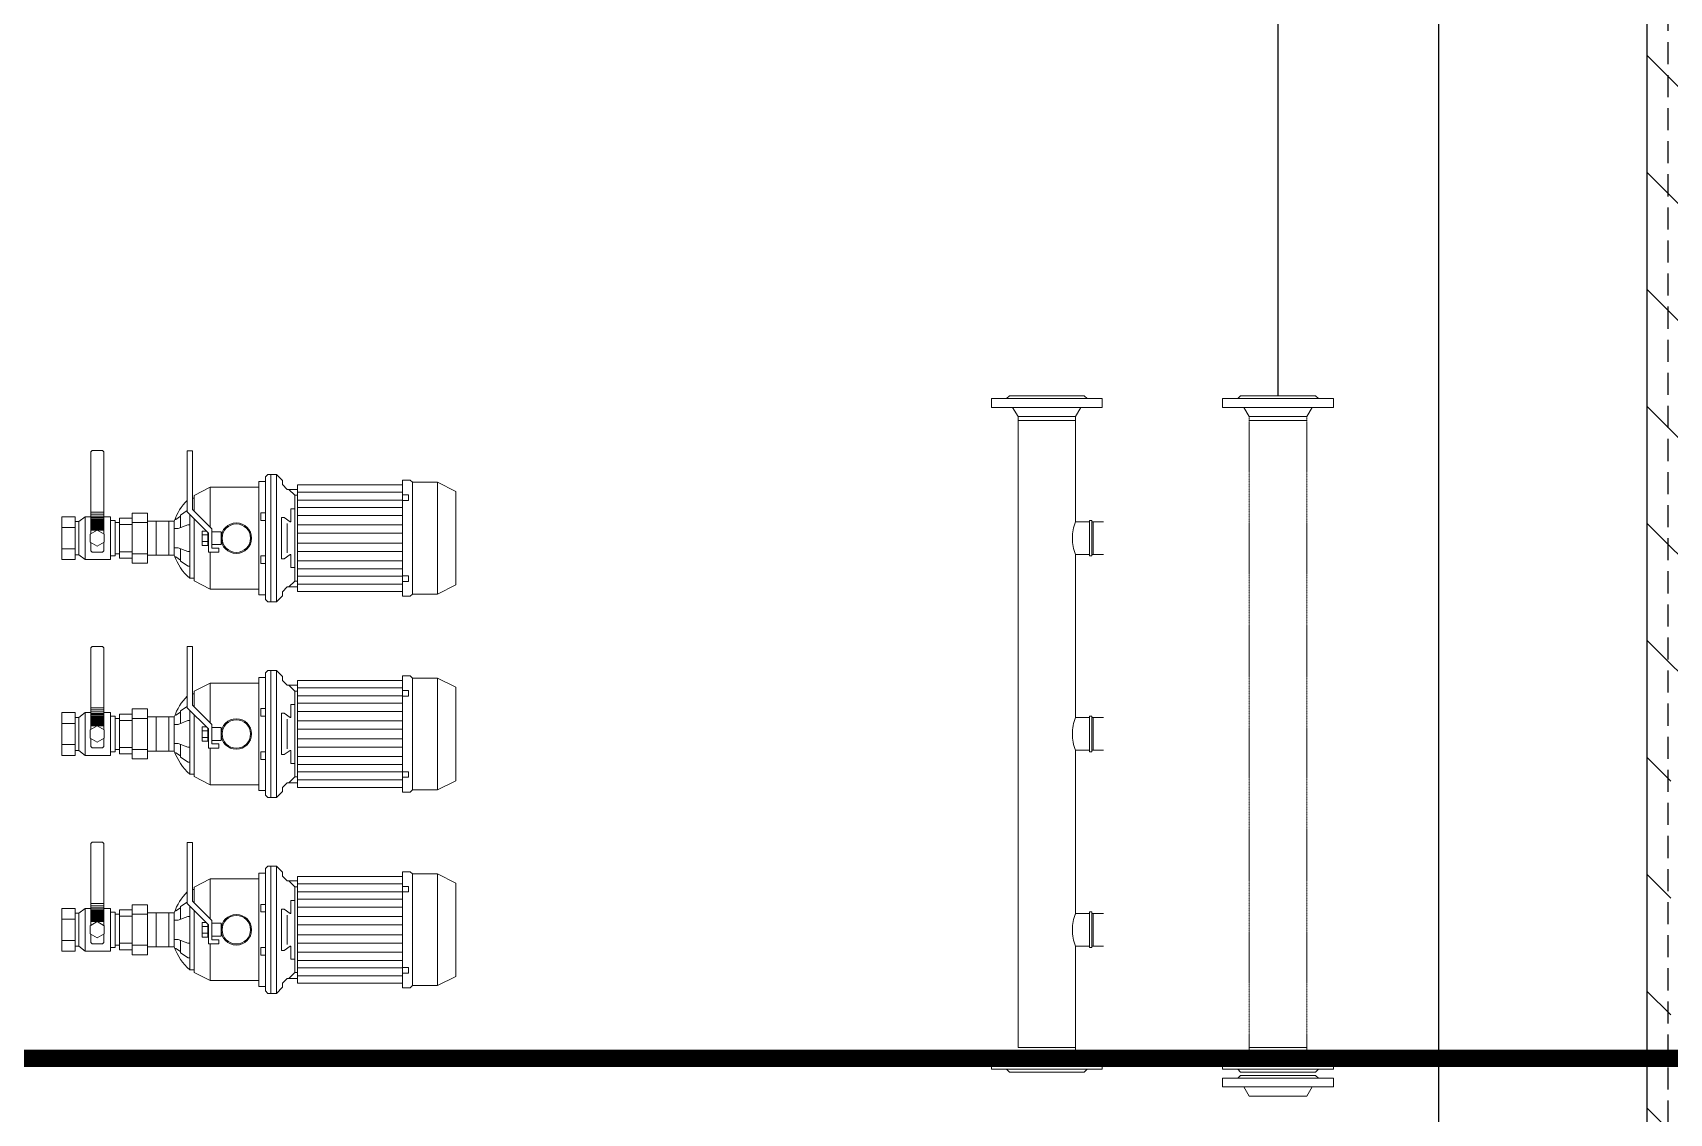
# Model space of a CAD drawing. Header units: millimetres. Extents: x 1478096 to 1808313, y 619971 to 762366.
# Drawn here: x 1522531 to 1524887, y 665745 to 667301 of the extents above; entities that cross this region are included whole.
import ezdxf

# ---------------------------------------------------------------- set-up
doc = ezdxf.new("R2010")
doc.units = ezdxf.units.MM
doc.header["$LTSCALE"] = 10
for name, pattern in [('CENTERX2', [4, 2.5, -0.5, 0.5, -0.5]), ('HIDDEN', [0.19685, 0.11811, -0.07874]), ('HIDDEN2', [4.7625, 3.175, -1.5875])]:
    doc.linetypes.add(name, pattern=pattern)
for name, color, linetype in [('0_Estructura', 251, 'Continuous'), ('COSTAN-CAM-EJES', 251, 'CENTERX2'), ('DC-ARQ-CHAPA', 7, 'Continuous'), ('DC-ARQ-EQUIP. FIJO', 41, 'Continuous')]:
    doc.layers.add(name, color=color, linetype=linetype)

msp = doc.modelspace()

# ---------------------------------------------------------------- hatches: boundary and pattern name
at = {"layer": '0_Estructura'}
h = msp.add_hatch(dxfattribs=at)
h.set_pattern_fill('ANSI31', color=256, scale=37.5, angle=90, style=0)
h.set_pattern_definition([(135, (939091.97, 2624147.77), (-84.189901, -84.189901), [])])
h.paths.add_polyline_path([(1516295.045, 663826.47), (1525055.046, 663826.47), (1525055.046, 665324.185), (1524889.541, 665324.185), (1524889.541, 665824.185), (1524855.046, 665824.185), (1524855.046, 664026.47), (1516495.045, 664026.47), (1516495.046, 665824.185), (1516295.046, 665824.185)])
h.paths.add_polyline_path([(1516295.046, 665824.185), (1516495.046, 665824.185), (1516495.048, 668826.47), (1517495.048, 668826.47), (1517495.048, 672926.47), (1524855.046, 672926.47), (1524855.046, 665824.185), (1524889.541, 665824.185), (1524889.541, 666324.185), (1525055.046, 666324.185), (1525055.046, 673126.47), (1525055.046, 674325.343), (1524889.541, 674325.343), (1524889.541, 674825.343), (1524855.046, 674825.343), (1524855.046, 673126.47), (1517295.048, 673126.47), (1517295.048, 669026.47), (1516295.048, 669026.47)])
h.paths.add_polyline_path([(1522092.046, 675726.47), (1524855.046, 675726.47), (1524855.046, 675926.47), (1522092.046, 675926.47)], flags=17)
h.paths.add_polyline_path([(1524855.046, 679116.47), (1522092.046, 679116.47), (1522092.046, 678926.47), (1524855.046, 678926.47), (1524855.046, 674825.343), (1524889.541, 674825.343), (1524889.541, 675325.343), (1525055.046, 675325.343), (1525055.046, 680527.061), (1522092.045, 680527.061), (1522092.065, 680326.745), (1524855.046, 680327.033)])

# ---------------------------------------------------------------- linework, layer by layer
for p, q in [((1524855.046, 668826.47), (1524855.046, 664026.47)), ((1524555.046, 668526.47), (1524555.046, 664326.47))]:
    msp.add_line(p, q, dxfattribs=at)
at = {"layer": 'COSTAN-CAM-EJES', "const_width": 25}
msp.add_lwpolyline([(1478108.728, 665824.186), (1676824.92, 665824.186)], dxfattribs=at)
at = {"layer": 'DC-ARQ-CHAPA', "linetype": 'HIDDEN2'}
for p, q in [((1524855.031, 680527.041), (1524855.031, 663826.45)), ((1524885.031, 680527.041), (1524885.031, 663826.45))]:
    msp.add_line(p, q, dxfattribs=at)
at = {"layer": 'DC-ARQ-EQUIP. FIJO', "ltscale": 1.5}
msp.add_line((1524324.021, 666777.993), (1524324.02, 667378.601), dxfattribs=at)
at = {"layer": 'DC-ARQ-EQUIP. FIJO', "lineweight": 18}
for p, q in [((1523911.184, 666761.324), (1523911.184, 666773.886)), ((1523911.184, 666773.886), (1523932.987, 666773.886)), ((1523941.867, 666761.324), (1523911.184, 666761.324)), ((1523932.987, 666773.886), (1523937.094, 666777.993)), ((1523937.094, 666777.993), (1523990.981, 666777.993)), ((1523941.867, 666761.324), (1523949.565, 666747.992)), ((1524044.868, 666777.993), (1523990.981, 666777.993)), ((1524040.095, 666761.324), (1524032.397, 666747.992)), ((1524040.095, 666761.324), (1524070.777, 666761.324)), ((1524048.975, 666773.886), (1524044.868, 666777.993)), ((1524070.777, 666773.886), (1524048.975, 666773.886)), ((1524070.777, 666761.324), (1524070.777, 666773.886)), ((1524244.224, 666761.324), (1524244.224, 666773.886)), ((1524244.224, 666773.886), (1524266.026, 666773.886)), ((1524274.907, 666761.324), (1524244.224, 666761.324)), ((1524266.026, 666773.886), (1524270.133, 666777.993)), ((1524270.133, 666777.993), (1524324.021, 666777.993)), ((1524274.907, 666761.324), (1524282.604, 666747.992)), ((1524377.908, 666777.993), (1524324.021, 666777.993)), ((1524373.134, 666761.324), (1524365.437, 666747.992)), ((1524373.134, 666761.324), (1524403.817, 666761.324)), ((1524382.015, 666773.887), (1524377.908, 666777.993)), ((1524403.817, 666773.887), (1524382.015, 666773.887)), ((1524403.817, 666761.324), (1524403.817, 666773.887)), ((1523949.565, 665839.81), (1523949.565, 666747.992)), ((1524032.397, 666596.476), (1524032.397, 666747.992)), ((1524282.604, 666747.992), (1524324.021, 666747.992)), ((1524365.437, 666747.992), (1524324.021, 666747.992)), ((1522786.503, 666646.236), (1522763.251, 666634.455)), ((1522856.697, 666646.236), (1522786.503, 666646.236)), ((1522865.882, 666654.517), (1522856.697, 666654.517)), ((1522856.697, 666654.517), (1522856.697, 666646.236)), ((1522869.378, 666664.577), (1522865.882, 666661.081)), ((1522865.882, 666661.081), (1522865.882, 666654.517)), ((1522881.787, 666664.577), (1522869.378, 666664.577)), ((1522890.531, 666655.833), (1522881.787, 666664.577)), ((1522890.531, 666650.058), (1522890.531, 666655.833)), ((1522897.335, 666643.255), (1522890.531, 666650.058)), ((1522912.183, 666643.255), (1522897.335, 666643.255)), ((1523063.488, 666649.913), (1522912.183, 666649.913)), ((1522912.183, 666649.913), (1522912.183, 666643.255)), ((1523074.484, 666656.633), (1523063.488, 666656.633)), ((1523063.488, 666656.633), (1523063.488, 666649.913)), ((1523077.656, 666653.461), (1523074.484, 666656.633)), ((1523113.682, 666653.461), (1523077.656, 666653.461)), ((1523139.911, 666640.252), (1523113.682, 666653.461)), ((1522763.251, 666630.817), (1522761.141, 666630.817)), ((1522763.251, 666634.455), (1522763.251, 666630.817)), ((1522763.251, 666634.455), (1522763.251, 666630.817)), ((1523139.911, 666573.01), (1523139.911, 666640.252)), ((1522592.054, 666603.84), (1522572.828, 666603.84)), ((1522572.828, 666603.84), (1522572.828, 666596.476)), ((1522592.054, 666596.797), (1522592.054, 666603.84)), ((1522597.501, 666596.797), (1522592.054, 666596.797)), ((1522606.473, 666603.84), (1522597.501, 666596.797)), ((1522614.609, 666603.84), (1522606.473, 666603.84)), ((1522642.842, 666603.84), (1522633.11, 666603.84)), ((1522642.842, 666598.558), (1522642.842, 666603.84)), ((1522649.41, 666598.558), (1522642.842, 666598.558)), ((1522649.41, 666595.356), (1522649.41, 666598.558)), ((1522673.927, 666601.715), (1522655.811, 666601.715)), ((1522655.811, 666601.715), (1522655.811, 666595.356)), ((1522696.244, 666609.026), (1522673.927, 666609.026)), ((1522673.927, 666609.026), (1522673.927, 666601.715)), ((1522696.244, 666597.569), (1522696.244, 666609.026)), ((1522734.761, 666597.569), (1522696.244, 666597.569)), ((1524052.65, 666596.476), (1524032.397, 666596.476)), ((1524055.764, 666598.584), (1524052.65, 666598.584)), ((1524052.65, 666598.584), (1524052.65, 666596.476)), ((1524055.764, 666596.476), (1524055.764, 666598.584)), ((1524072.828, 666596.476), (1524055.764, 666596.476)), ((1522655.811, 666595.356), (1522649.41, 666595.356)), ((1523139.911, 666573.01), (1523139.911, 666505.768)), ((1522572.828, 666542.178), (1522572.828, 666549.542)), ((1522597.501, 666549.222), (1522592.054, 666549.222)), ((1522592.054, 666549.222), (1522592.054, 666542.178)), ((1522606.473, 666542.178), (1522597.501, 666549.222)), ((1522655.811, 666550.663), (1522649.41, 666550.663)), ((1522649.41, 666550.663), (1522649.41, 666547.461)), ((1522655.811, 666544.304), (1522655.811, 666550.663)), ((1524052.65, 666549.542), (1524032.397, 666549.542)), ((1524032.397, 666455.564), (1524032.397, 666549.542)), ((1524032.397, 666314.606), (1524032.397, 666549.542)), ((1524052.65, 666547.435), (1524052.65, 666549.542)), ((1524072.828, 666549.542), (1524055.764, 666549.542)), ((1524055.764, 666549.542), (1524055.764, 666547.435)), ((1522592.054, 666542.178), (1522572.828, 666542.178)), ((1522642.842, 666542.178), (1522606.473, 666542.178)), ((1522649.41, 666547.461), (1522642.842, 666547.461)), ((1522642.842, 666547.461), (1522642.842, 666542.178)), ((1522673.927, 666544.304), (1522655.811, 666544.304)), ((1522673.927, 666536.993), (1522673.927, 666544.304)), ((1522696.244, 666536.993), (1522673.927, 666536.993)), ((1522734.761, 666548.45), (1522696.244, 666548.45)), ((1522696.244, 666548.45), (1522696.244, 666536.993)), ((1524055.764, 666547.435), (1524052.65, 666547.435)), ((1522763.252, 666515.202), (1522757.169, 666515.202)), ((1522763.252, 666511.564), (1522763.252, 666515.202)), ((1522786.503, 666499.783), (1522763.252, 666511.564)), ((1522897.335, 666502.765), (1522890.531, 666495.961)), ((1522912.183, 666502.765), (1522897.335, 666502.765)), ((1522912.183, 666496.106), (1522912.183, 666502.765)), ((1523139.911, 666505.768), (1523113.682, 666492.558)), ((1522856.697, 666499.783), (1522786.503, 666499.783)), ((1522856.697, 666491.503), (1522856.697, 666499.783)), ((1522865.882, 666491.503), (1522856.697, 666491.503)), ((1522865.882, 666484.938), (1522865.882, 666491.503)), ((1522869.378, 666481.443), (1522865.882, 666484.938)), ((1522881.787, 666481.443), (1522869.378, 666481.443)), ((1522890.531, 666490.186), (1522881.787, 666481.443)), ((1522890.531, 666495.961), (1522890.531, 666490.186)), ((1523063.488, 666496.107), (1522912.183, 666496.106)), ((1523063.488, 666489.386), (1523063.488, 666496.107)), ((1523074.484, 666489.386), (1523063.488, 666489.386)), ((1523077.656, 666492.558), (1523074.484, 666489.386)), ((1523113.682, 666492.558), (1523077.656, 666492.558)), ((1522786.504, 666364.365), (1522763.252, 666352.584)), ((1522856.697, 666364.365), (1522786.504, 666364.365)), ((1522865.882, 666372.646), (1522856.697, 666372.646)), ((1522856.697, 666372.646), (1522856.697, 666364.365)), ((1522869.378, 666382.706), (1522865.882, 666379.21)), ((1522865.882, 666379.21), (1522865.882, 666372.646)), ((1522881.787, 666382.706), (1522869.378, 666382.706)), ((1522890.531, 666373.963), (1522881.787, 666382.706)), ((1522890.531, 666368.188), (1522890.531, 666373.963)), ((1522897.335, 666361.384), (1522890.531, 666368.188)), ((1522912.183, 666361.384), (1522897.335, 666361.384)), ((1523063.488, 666368.043), (1522912.183, 666368.042)), ((1522912.183, 666368.042), (1522912.183, 666361.384)), ((1523074.484, 666374.763), (1523063.488, 666374.763)), ((1523063.488, 666374.763), (1523063.488, 666368.043)), ((1523077.656, 666371.591), (1523074.484, 666374.763)), ((1523113.682, 666371.591), (1523077.656, 666371.591)), ((1523139.911, 666358.381), (1523113.682, 666371.591)), ((1522763.252, 666348.947), (1522761.141, 666348.947)), ((1522763.252, 666352.584), (1522763.252, 666348.947)), ((1522763.252, 666352.584), (1522763.252, 666348.947)), ((1523139.911, 666291.139), (1523139.911, 666358.381)), ((1522592.054, 666321.97), (1522572.829, 666321.97)), ((1522572.829, 666321.97), (1522572.829, 666314.606)), ((1522592.054, 666314.926), (1522592.054, 666321.97)), ((1522597.502, 666314.926), (1522592.054, 666314.926)), ((1522606.473, 666321.97), (1522597.502, 666314.926)), ((1522614.609, 666321.97), (1522606.473, 666321.97)), ((1522642.842, 666321.97), (1522633.11, 666321.97)), ((1522642.842, 666316.687), (1522642.842, 666321.97)), ((1522649.411, 666316.687), (1522642.842, 666316.687)), ((1522649.411, 666313.485), (1522649.411, 666316.687)), ((1522655.811, 666313.485), (1522649.411, 666313.485)), ((1522673.927, 666319.844), (1522655.811, 666319.844)), ((1522655.811, 666319.844), (1522655.811, 666313.485)), ((1522696.245, 666327.156), (1522673.927, 666327.156)), ((1522673.927, 666327.156), (1522673.927, 666319.844)), ((1522696.245, 666315.698), (1522696.245, 666327.156)), ((1522734.761, 666315.698), (1522696.245, 666315.698)), ((1524052.65, 666314.606), (1524032.397, 666314.606)), ((1524055.764, 666316.713), (1524052.65, 666316.713)), ((1524052.65, 666316.713), (1524052.65, 666314.606)), ((1524055.764, 666314.606), (1524055.764, 666316.713)), ((1524072.829, 666314.606), (1524055.764, 666314.606)), ((1523139.911, 666291.139), (1523139.911, 666223.898)), ((1522572.829, 666260.308), (1522572.829, 666267.672)), ((1522597.502, 666267.352), (1522592.054, 666267.352)), ((1522592.054, 666267.352), (1522592.054, 666260.308)), ((1522606.473, 666260.308), (1522597.502, 666267.352)), ((1522655.811, 666268.793), (1522649.411, 666268.793)), ((1522649.411, 666268.793), (1522649.411, 666265.591)), ((1522655.811, 666262.434), (1522655.811, 666268.793)), ((1522734.761, 666266.58), (1522696.245, 666266.58)), ((1522696.245, 666266.58), (1522696.245, 666255.122)), ((1524032.397, 666031.938), (1524032.397, 666267.672)), ((1524052.65, 666267.672), (1524032.397, 666267.672)), ((1524032.397, 666173.693), (1524032.397, 666267.672)), ((1524052.65, 666265.565), (1524052.65, 666267.672)), ((1524072.829, 666267.672), (1524055.764, 666267.672)), ((1524055.764, 666267.672), (1524055.764, 666265.565)), ((1522592.054, 666260.308), (1522572.829, 666260.308)), ((1522642.842, 666260.308), (1522606.473, 666260.308)), ((1522649.411, 666265.591), (1522642.842, 666265.591)), ((1522642.842, 666265.591), (1522642.842, 666260.308)), ((1522673.928, 666262.434), (1522655.811, 666262.434)), ((1522673.928, 666255.122), (1522673.928, 666262.434)), ((1522696.245, 666255.122), (1522673.928, 666255.122)), ((1524055.764, 666265.565), (1524052.65, 666265.565)), ((1522763.252, 666233.332), (1522757.169, 666233.332)), ((1522763.252, 666229.694), (1522763.252, 666233.332)), ((1522786.504, 666217.913), (1522763.252, 666229.694)), ((1522897.335, 666220.894), (1522890.531, 666214.09)), ((1522912.183, 666220.894), (1522897.335, 666220.894)), ((1522912.183, 666214.236), (1522912.183, 666220.894)), ((1523139.911, 666223.898), (1523113.682, 666210.688)), ((1522856.697, 666217.913), (1522786.504, 666217.913)), ((1522856.697, 666209.632), (1522856.697, 666217.913)), ((1522865.882, 666209.632), (1522856.697, 666209.632)), ((1522865.882, 666203.068), (1522865.882, 666209.632)), ((1522869.378, 666199.572), (1522865.882, 666203.068)), ((1522881.787, 666199.572), (1522869.378, 666199.572)), ((1522890.531, 666208.316), (1522881.787, 666199.572)), ((1522890.531, 666214.09), (1522890.531, 666208.316)), ((1523063.488, 666214.236), (1522912.183, 666214.236)), ((1523063.488, 666207.516), (1523063.488, 666214.236)), ((1523074.484, 666207.516), (1523063.488, 666207.516)), ((1523077.656, 666210.688), (1523074.484, 666207.516)), ((1523113.682, 666210.688), (1523077.656, 666210.688)), ((1522786.504, 666082.495), (1522763.252, 666070.714)), ((1522856.697, 666082.495), (1522786.504, 666082.495)), ((1522865.882, 666090.776), (1522856.697, 666090.776)), ((1522856.697, 666090.776), (1522856.697, 666082.495)), ((1522869.378, 666100.836), (1522865.882, 666097.34)), ((1522865.882, 666097.34), (1522865.882, 666090.776)), ((1522881.788, 666100.836), (1522869.378, 666100.836)), ((1522890.531, 666092.092), (1522881.788, 666100.836)), ((1522890.531, 666086.318), (1522890.531, 666092.092)), ((1522897.335, 666079.514), (1522890.531, 666086.318)), ((1522912.183, 666079.514), (1522897.335, 666079.514)), ((1523063.489, 666086.172), (1522912.183, 666086.172)), ((1522912.183, 666086.172), (1522912.183, 666079.514)), ((1523074.484, 666092.893), (1523063.489, 666092.893)), ((1523063.489, 666092.893), (1523063.489, 666086.172)), ((1523077.656, 666089.72), (1523074.484, 666092.893)), ((1523113.682, 666089.72), (1523077.656, 666089.72)), ((1523139.911, 666076.511), (1523113.682, 666089.72)), ((1522763.252, 666067.076), (1522761.142, 666067.076)), ((1522763.252, 666070.714), (1522763.252, 666067.076)), ((1522763.252, 666070.714), (1522763.252, 666067.076)), ((1523139.911, 666009.269), (1523139.911, 666076.511)), ((1522592.054, 666040.1), (1522572.829, 666040.1)), ((1522572.829, 666040.1), (1522572.829, 666032.736)), ((1522592.054, 666033.056), (1522592.054, 666040.1)), ((1522597.502, 666033.056), (1522592.054, 666033.056)), ((1522606.474, 666040.1), (1522597.502, 666033.056)), ((1522614.609, 666040.1), (1522606.474, 666040.1)), ((1522642.842, 666040.1), (1522633.111, 666040.1)), ((1522642.842, 666034.817), (1522642.842, 666040.1)), ((1522649.411, 666034.817), (1522642.842, 666034.817)), ((1522649.411, 666031.615), (1522649.411, 666034.817)), ((1522655.811, 666031.615), (1522649.411, 666031.615)), ((1522673.928, 666037.974), (1522655.811, 666037.974)), ((1522655.811, 666037.974), (1522655.811, 666031.615)), ((1522696.245, 666045.286), (1522673.928, 666045.286)), ((1522673.928, 666045.286), (1522673.928, 666037.974)), ((1522696.245, 666033.828), (1522696.245, 666045.286)), ((1522734.761, 666033.828), (1522696.245, 666033.828)), ((1524052.65, 666032.736), (1524032.397, 666032.736)), ((1524055.764, 666034.843), (1524052.65, 666034.843)), ((1524052.65, 666034.843), (1524052.65, 666032.736)), ((1524055.764, 666032.736), (1524055.764, 666034.843)), ((1524072.829, 666032.736), (1524055.764, 666032.736)), ((1523139.911, 666009.269), (1523139.911, 665942.027)), ((1522572.829, 665978.438), (1522572.829, 665985.802)), ((1522597.502, 665985.482), (1522592.054, 665985.482)), ((1522592.054, 665985.482), (1522592.054, 665978.438)), ((1522606.474, 665978.438), (1522597.502, 665985.482)), ((1522649.411, 665983.721), (1522642.842, 665983.721)), ((1522642.842, 665983.721), (1522642.842, 665978.438)), ((1522655.811, 665986.922), (1522649.411, 665986.922)), ((1522649.411, 665986.922), (1522649.411, 665983.721)), ((1522655.811, 665980.563), (1522655.811, 665986.922)), ((1522734.761, 665984.71), (1522696.245, 665984.71)), ((1522696.245, 665984.71), (1522696.245, 665973.252)), ((1524052.65, 665985.802), (1524032.397, 665985.802)), ((1524032.398, 665891.823), (1524032.397, 665985.802)), ((1524032.398, 665834.286), (1524032.397, 665985.004)), ((1524052.65, 665983.694), (1524052.65, 665985.802)), ((1524055.764, 665983.694), (1524052.65, 665983.694)), ((1524072.829, 665985.802), (1524055.764, 665985.802)), ((1524055.764, 665985.802), (1524055.764, 665983.694)), ((1522592.054, 665978.438), (1522572.829, 665978.438)), ((1522642.842, 665978.438), (1522606.474, 665978.438)), ((1522673.928, 665980.563), (1522655.811, 665980.563)), ((1522673.928, 665973.252), (1522673.928, 665980.563)), ((1522696.245, 665973.252), (1522673.928, 665973.252)), ((1522763.252, 665951.461), (1522757.169, 665951.461)), ((1522763.252, 665947.824), (1522763.252, 665951.461)), ((1522786.504, 665936.043), (1522763.252, 665947.824)), ((1522856.697, 665936.043), (1522786.504, 665936.043)), ((1522856.697, 665927.762), (1522856.697, 665936.043)), ((1522897.335, 665939.024), (1522890.531, 665932.22)), ((1522912.183, 665939.024), (1522897.335, 665939.024)), ((1522912.183, 665932.366), (1522912.183, 665939.024)), ((1523139.911, 665942.027), (1523113.682, 665928.818)), ((1522865.882, 665927.762), (1522856.697, 665927.762)), ((1522865.882, 665921.198), (1522865.882, 665927.762)), ((1522869.378, 665917.702), (1522865.882, 665921.198)), ((1522881.788, 665917.702), (1522869.378, 665917.702)), ((1522890.531, 665926.446), (1522881.788, 665917.702)), ((1522890.531, 665932.22), (1522890.531, 665926.446)), ((1523063.489, 665932.366), (1522912.183, 665932.366)), ((1523063.489, 665925.645), (1523063.489, 665932.366)), ((1523074.484, 665925.645), (1523063.489, 665925.645)), ((1523077.656, 665928.818), (1523074.484, 665925.645)), ((1523113.682, 665928.818), (1523077.656, 665928.818)), ((1523941.868, 665820.954), (1523911.185, 665820.954)), ((1523911.185, 665820.954), (1523911.185, 665808.392)), ((1523941.868, 665820.954), (1523949.565, 665834.286)), ((1524040.095, 665820.954), (1524032.398, 665834.286)), ((1524040.095, 665820.954), (1524070.778, 665820.954)), ((1524070.778, 665820.954), (1524070.778, 665808.392)), ((1524274.908, 665820.954), (1524244.225, 665820.954)), ((1524244.225, 665820.954), (1524244.225, 665808.392)), ((1524274.908, 665820.954), (1524282.605, 665834.287)), ((1524282.605, 665834.287), (1524324.021, 665834.287)), ((1524365.437, 665834.287), (1524324.021, 665834.287)), ((1524373.135, 665820.954), (1524365.437, 665834.287)), ((1524373.135, 665820.954), (1524403.818, 665820.954)), ((1524403.818, 665820.954), (1524403.818, 665808.392)), ((1523911.185, 665808.392), (1523932.987, 665808.392)), ((1523932.987, 665808.392), (1523937.094, 665804.285)), ((1523937.094, 665804.285), (1523990.981, 665804.285)), ((1524044.869, 665804.285), (1523990.981, 665804.285)), ((1524048.976, 665808.392), (1524044.869, 665804.285)), ((1524070.778, 665808.392), (1524048.976, 665808.392)), ((1524244.225, 665808.392), (1524266.027, 665808.392)), ((1524244.225, 665783.025), (1524244.225, 665795.587)), ((1524244.225, 665795.587), (1524266.027, 665795.587)), ((1524266.027, 665808.392), (1524270.134, 665804.285)), ((1524266.027, 665795.587), (1524270.134, 665799.694)), ((1524270.134, 665804.285), (1524324.021, 665804.285)), ((1524270.134, 665799.694), (1524324.021, 665799.694)), ((1524377.908, 665804.285), (1524324.021, 665804.285)), ((1524377.908, 665799.694), (1524324.021, 665799.694)), ((1524382.015, 665808.392), (1524377.908, 665804.285)), ((1524382.015, 665795.587), (1524377.908, 665799.694)), ((1524403.818, 665808.392), (1524382.015, 665808.392)), ((1524403.818, 665795.587), (1524382.015, 665795.587)), ((1524403.818, 665783.025), (1524403.818, 665795.587)), ((1524274.908, 665783.025), (1524244.225, 665783.025)), ((1524274.908, 665783.025), (1524282.605, 665769.692)), ((1524373.135, 665783.025), (1524365.437, 665769.692)), ((1524373.135, 665783.025), (1524403.818, 665783.025)), ((1524282.605, 665769.692), (1524324.021, 665769.692)), ((1524365.437, 665769.692), (1524324.021, 665769.692))]:
    msp.add_line(p, q, dxfattribs=at)
at = {"layer": 'DC-ARQ-EQUIP. FIJO', "lineweight": 9}
for p, q in [((1523932.987, 666773.886), (1523990.981, 666773.886)), ((1523990.981, 666761.324), (1523941.867, 666761.324)), ((1524048.975, 666773.886), (1523990.981, 666773.886)), ((1523990.981, 666761.324), (1524040.095, 666761.324)), ((1524266.026, 666773.886), (1524324.021, 666773.886)), ((1524324.021, 666761.324), (1524274.907, 666761.324)), ((1524382.015, 666773.887), (1524324.021, 666773.886)), ((1524324.021, 666761.324), (1524373.134, 666761.324)), ((1523949.565, 666747.992), (1523990.981, 666747.992)), ((1523949.565, 666742.468), (1523990.981, 666742.468)), ((1524032.397, 666747.992), (1523990.981, 666747.992)), ((1524032.397, 666742.468), (1523990.981, 666742.468)), ((1524282.604, 666742.469), (1524324.021, 666742.469)), ((1524365.437, 666742.469), (1524324.021, 666742.469)), ((1522616.468, 666698.986), (1522614.609, 666697.126)), ((1522614.609, 666697.126), (1522614.609, 666579.359)), ((1522616.468, 666698.986), (1522631.251, 666698.986)), ((1522631.251, 666698.986), (1522633.11, 666697.126)), ((1522633.11, 666579.359), (1522633.11, 666697.126)), ((1522761.141, 666698.866), (1522753.431, 666698.866)), ((1522753.431, 666698.866), (1522753.432, 666610.799)), ((1522761.141, 666614.231), (1522761.141, 666698.866)), ((1522786.503, 666646.236), (1522786.503, 666588.868)), ((1522856.697, 666646.236), (1522856.697, 666573.01)), ((1522865.882, 666654.517), (1522865.882, 666573.01)), ((1522873.986, 666664.577), (1522873.986, 666573.01)), ((1522881.787, 666664.577), (1522881.787, 666573.01)), ((1522899.704, 666643.255), (1522908.264, 666634.695)), ((1522912.183, 666643.255), (1522912.183, 666573.01)), ((1523063.488, 666649.913), (1523063.488, 666573.01)), ((1523077.656, 666653.461), (1523077.656, 666573.01)), ((1523113.682, 666653.461), (1523113.682, 666573.01)), ((1522763.251, 666630.817), (1522763.251, 666612.12)), ((1522908.264, 666634.695), (1522912.183, 666634.695)), ((1522908.264, 666634.695), (1522908.264, 666573.01)), ((1523063.488, 666639.252), (1522912.183, 666639.252)), ((1523063.488, 666627.753), (1522912.183, 666627.753)), ((1523063.488, 666635.399), (1523071.911, 666635.399)), ((1523071.911, 666627.408), (1523063.488, 666627.408)), ((1523071.911, 666635.399), (1523071.911, 666627.408)), ((1522572.828, 666596.476), (1522572.828, 666573.009)), ((1522592.054, 666596.797), (1522592.054, 666573.009)), ((1522597.501, 666596.797), (1522597.501, 666573.009)), ((1522606.473, 666603.84), (1522606.473, 666573.009)), ((1522614.609, 666610.625), (1522633.11, 666610.625)), ((1522614.609, 666607.66), (1522633.11, 666607.66)), ((1522614.609, 666604.694), (1522633.11, 666604.694)), ((1522614.609, 666602.615), (1522633.11, 666602.615)), ((1522614.609, 666600.829), (1522633.11, 666600.829)), ((1522614.609, 666599.347), (1522633.11, 666599.347)), ((1522614.609, 666598.358), (1522633.11, 666598.358)), ((1522614.609, 666596.898), (1522633.11, 666596.898)), ((1522642.842, 666598.558), (1522642.842, 666573.009)), ((1522673.927, 666601.715), (1522673.927, 666573.009)), ((1522696.244, 666597.569), (1522696.244, 666573.009)), ((1522708.789, 666597.569), (1522708.789, 666573.009)), ((1522726.906, 666597.569), (1522726.906, 666573.009)), ((1522734.761, 666597.569), (1522734.761, 666573.009)), ((1522736.827, 666600.106), (1522735.669, 666600.106)), ((1522743.74, 666604.454), (1522736.827, 666600.106)), ((1522753.432, 666612.654), (1522743.74, 666606.31)), ((1522743.74, 666606.31), (1522743.74, 666588.358)), ((1522753.432, 666610.799), (1522783.951, 666580.28)), ((1522757.169, 666607.062), (1522757.169, 666573.009)), ((1522788.946, 666586.426), (1522761.141, 666614.231)), ((1522763.251, 666600.979), (1522763.251, 666573.009)), ((1522865.882, 666609.562), (1522859.439, 666609.562)), ((1522859.439, 666609.562), (1522859.439, 666598.588)), ((1522859.439, 666598.588), (1522865.882, 666598.588)), ((1522892.833, 666602.724), (1522888.92, 666602.724)), ((1522888.92, 666602.724), (1522888.92, 666573.01)), ((1522901.667, 666596.578), (1522892.833, 666602.724)), ((1522902.684, 666596.578), (1522901.667, 666596.578)), ((1522908.264, 666615.294), (1522902.684, 666615.294)), ((1522902.684, 666615.294), (1522902.684, 666596.578)), ((1523063.488, 666617.138), (1522912.183, 666617.138)), ((1523063.488, 666605.417), (1522912.183, 666605.417)), ((1524052.65, 666596.476), (1524052.65, 666549.542)), ((1524055.764, 666596.476), (1524055.764, 666549.542)), ((1524057.672, 666596.476), (1524057.672, 666573.009)), ((1522572.828, 666588.297), (1522592.054, 666588.297)), ((1522572.828, 666549.542), (1522572.828, 666573.009)), ((1522592.054, 666549.222), (1522592.054, 666573.009)), ((1522597.501, 666549.222), (1522597.501, 666573.009)), ((1522606.473, 666542.178), (1522606.473, 666573.009)), ((1522623.86, 666584.7), (1522613.735, 666578.855)), ((1522613.735, 666578.855), (1522613.735, 666567.164)), ((1522614.609, 666595.467), (1522633.11, 666595.467)), ((1522614.609, 666593.986), (1522633.11, 666593.986)), ((1522614.609, 666592.758), (1522633.11, 666592.758)), ((1522614.609, 666591.515), (1522633.11, 666591.515)), ((1522614.609, 666590.516), (1522633.11, 666590.516)), ((1522614.609, 666589.538), (1522633.11, 666589.538)), ((1522614.609, 666588.714), (1522633.11, 666588.714)), ((1522614.609, 666587.89), (1522633.11, 666587.89)), ((1522614.609, 666587.231), (1522633.11, 666587.231)), ((1522614.609, 666586.735), (1522633.11, 666586.735)), ((1522614.609, 666586.21), (1522633.11, 666586.21)), ((1522614.609, 666585.748), (1522633.11, 666585.748)), ((1522614.609, 666585.419), (1522633.11, 666585.419)), ((1522614.609, 666585.044), (1522633.11, 666585.044)), ((1522614.609, 666584.7), (1522633.11, 666584.7)), ((1522633.984, 666578.855), (1522623.86, 666584.7)), ((1522633.984, 666567.164), (1522633.984, 666578.855)), ((1522642.842, 666547.461), (1522642.842, 666573.009)), ((1522649.41, 666595.356), (1522649.41, 666573.009)), ((1522649.41, 666550.663), (1522649.41, 666573.009)), ((1522655.811, 666595.356), (1522655.811, 666573.009)), ((1522673.927, 666592.525), (1522655.811, 666592.525)), ((1522655.811, 666550.663), (1522655.811, 666573.009)), ((1522696.244, 666595.408), (1522673.927, 666595.408)), ((1522673.927, 666544.304), (1522673.927, 666573.009)), ((1522696.244, 666548.45), (1522696.244, 666573.009)), ((1522708.789, 666548.45), (1522708.789, 666573.009)), ((1522726.906, 666548.45), (1522726.906, 666573.009)), ((1522740.281, 666586.836), (1522734.761, 666586.836)), ((1522734.761, 666548.45), (1522734.761, 666573.009)), ((1522754.475, 666592.248), (1522740.281, 666586.836)), ((1522757.169, 666592.248), (1522754.475, 666592.248)), ((1522757.169, 666515.202), (1522757.169, 666573.009)), ((1522763.252, 666515.202), (1522763.251, 666573.009)), ((1522780.916, 666583.314), (1522774.866, 666583.314)), ((1522774.866, 666583.314), (1522774.866, 666562.465)), ((1522783.242, 666577.658), (1522774.866, 666577.658)), ((1522783.242, 666562.465), (1522783.242, 666580.988)), ((1522783.951, 666580.28), (1522783.951, 666552.8)), ((1522788.946, 666558.686), (1522788.946, 666586.426)), ((1522802.058, 666582.34), (1522788.946, 666582.34)), ((1522802.058, 666563.679), (1522802.058, 666582.34)), ((1522856.697, 666499.783), (1522856.697, 666573.01)), ((1522865.882, 666491.503), (1522865.882, 666573.01)), ((1522873.986, 666481.443), (1522873.986, 666573.01)), ((1522881.787, 666481.443), (1522881.787, 666573.01)), ((1522888.92, 666543.295), (1522888.92, 666573.01)), ((1522897.476, 666594.218), (1522897.476, 666573.01)), ((1522897.476, 666551.802), (1522897.476, 666573.01)), ((1522908.264, 666511.324), (1522908.264, 666573.01)), ((1523063.488, 666592.148), (1522912.183, 666592.148)), ((1523063.488, 666580.123), (1522912.183, 666580.123)), ((1522912.183, 666502.765), (1522912.183, 666573.01)), ((1523063.488, 666496.107), (1523063.488, 666573.01)), ((1523077.656, 666492.558), (1523077.656, 666573.01)), ((1523113.682, 666492.558), (1523113.682, 666573.01)), ((1524057.672, 666549.542), (1524057.672, 666573.009)), ((1522572.828, 666557.722), (1522592.054, 666557.722)), ((1522613.735, 666567.164), (1522623.86, 666561.319)), ((1522614.609, 666566.659), (1522614.609, 666554.778)), ((1522616.468, 666552.919), (1522614.609, 666554.778)), ((1522616.468, 666552.919), (1522631.251, 666552.919)), ((1522623.86, 666561.319), (1522633.984, 666567.164)), ((1522631.251, 666552.919), (1522633.11, 666554.778)), ((1522633.11, 666554.778), (1522633.11, 666566.659)), ((1522673.927, 666553.494), (1522655.811, 666553.494)), ((1522696.244, 666550.611), (1522673.927, 666550.611)), ((1522740.281, 666559.183), (1522734.761, 666559.183)), ((1522754.475, 666553.771), (1522740.281, 666559.183)), ((1522743.74, 666539.709), (1522743.74, 666557.661)), ((1522757.169, 666553.771), (1522754.475, 666553.771)), ((1522783.242, 666568.122), (1522774.866, 666568.122)), ((1522774.866, 666562.465), (1522783.242, 666562.465)), ((1522783.951, 666552.8), (1522799.079, 666552.8)), ((1522786.503, 666499.783), (1522786.503, 666552.8)), ((1522788.946, 666563.679), (1522802.058, 666563.679)), ((1522799.079, 666558.686), (1522788.946, 666558.686)), ((1522799.079, 666552.8), (1522799.079, 666558.686)), ((1522901.667, 666549.441), (1522892.833, 666543.295)), ((1522902.684, 666549.441), (1522901.667, 666549.441)), ((1522902.684, 666530.725), (1522902.684, 666549.441)), ((1523063.488, 666565.896), (1522912.183, 666565.896)), ((1523063.488, 666553.871), (1522912.183, 666553.871)), ((1522736.827, 666545.913), (1522735.669, 666545.913)), ((1522743.74, 666541.565), (1522736.827, 666545.913)), ((1522754.709, 666532.529), (1522743.74, 666539.709)), ((1522757.169, 666532.529), (1522754.709, 666532.529)), ((1522859.439, 666536.457), (1522859.439, 666547.431)), ((1522859.439, 666547.431), (1522865.882, 666547.431)), ((1522865.882, 666536.457), (1522859.439, 666536.457)), ((1522892.833, 666543.295), (1522888.92, 666543.295)), ((1522908.264, 666530.725), (1522902.684, 666530.725)), ((1523063.488, 666540.602), (1522912.183, 666540.602)), ((1523063.488, 666528.882), (1522912.183, 666528.882)), ((1522899.704, 666502.765), (1522908.264, 666511.324)), ((1522908.264, 666511.324), (1522912.183, 666511.324)), ((1523063.488, 666518.267), (1522912.183, 666518.267)), ((1523063.488, 666506.767), (1522912.183, 666506.767)), ((1523071.912, 666518.612), (1523063.488, 666518.612)), ((1523063.488, 666510.621), (1523071.912, 666510.621)), ((1523071.912, 666510.621), (1523071.912, 666518.612)), ((1522616.468, 666417.115), (1522614.609, 666415.256)), ((1522614.609, 666415.256), (1522614.609, 666297.489)), ((1522616.468, 666417.115), (1522631.251, 666417.115)), ((1522631.251, 666417.115), (1522633.11, 666415.256)), ((1522633.11, 666297.489), (1522633.11, 666415.256)), ((1522761.141, 666416.996), (1522753.432, 666416.996)), ((1522753.432, 666416.996), (1522753.432, 666328.929)), ((1522761.141, 666332.36), (1522761.141, 666416.996)), ((1522786.504, 666364.365), (1522786.504, 666306.998)), ((1522856.697, 666364.365), (1522856.697, 666291.139)), ((1522865.882, 666372.646), (1522865.882, 666291.139)), ((1522873.987, 666382.706), (1522873.987, 666291.139)), ((1522881.787, 666382.706), (1522881.787, 666291.139)), ((1522899.704, 666361.384), (1522908.264, 666352.825)), ((1522912.183, 666361.384), (1522912.183, 666291.139)), ((1523063.488, 666368.043), (1523063.488, 666291.139)), ((1523077.656, 666371.591), (1523077.656, 666291.139)), ((1523113.682, 666371.591), (1523113.682, 666291.139)), ((1522763.252, 666348.947), (1522763.252, 666330.25)), ((1522908.264, 666352.825), (1522912.183, 666352.825)), ((1522908.264, 666352.825), (1522908.264, 666291.139)), ((1523063.488, 666357.382), (1522912.183, 666357.382)), ((1523063.488, 666345.882), (1522912.183, 666345.882)), ((1523063.488, 666353.528), (1523071.912, 666353.528)), ((1523071.912, 666345.538), (1523063.488, 666345.538)), ((1523071.912, 666353.528), (1523071.912, 666345.538)), ((1522572.829, 666314.606), (1522572.829, 666291.139)), ((1522592.054, 666314.926), (1522592.054, 666291.139)), ((1522597.502, 666314.926), (1522597.502, 666291.139)), ((1522606.473, 666321.97), (1522606.473, 666291.139)), ((1522614.609, 666328.755), (1522633.11, 666328.755)), ((1522614.609, 666325.789), (1522633.11, 666325.789)), ((1522614.609, 666322.824), (1522633.11, 666322.824)), ((1522614.609, 666320.744), (1522633.11, 666320.744)), ((1522614.609, 666318.959), (1522633.11, 666318.959)), ((1522614.609, 666317.476), (1522633.11, 666317.476)), ((1522614.609, 666316.488), (1522633.11, 666316.488)), ((1522614.609, 666315.027), (1522633.11, 666315.027)), ((1522614.609, 666313.597), (1522633.11, 666313.597)), ((1522642.842, 666316.687), (1522642.842, 666291.139)), ((1522649.411, 666313.485), (1522649.411, 666291.139)), ((1522655.811, 666313.485), (1522655.811, 666291.139)), ((1522673.927, 666319.844), (1522673.927, 666291.139)), ((1522696.245, 666313.538), (1522673.927, 666313.538)), ((1522696.245, 666315.698), (1522696.245, 666291.139)), ((1522708.79, 666315.698), (1522708.79, 666291.139)), ((1522726.906, 666315.698), (1522726.906, 666291.139)), ((1522734.761, 666315.698), (1522734.761, 666291.139)), ((1522736.827, 666318.236), (1522735.67, 666318.236)), ((1522743.74, 666322.584), (1522736.827, 666318.236)), ((1522753.432, 666330.784), (1522743.74, 666324.439)), ((1522743.74, 666324.439), (1522743.74, 666306.487)), ((1522753.432, 666328.929), (1522783.951, 666298.409)), ((1522757.169, 666325.192), (1522757.169, 666291.139)), ((1522788.946, 666304.555), (1522761.141, 666332.36)), ((1522763.252, 666319.109), (1522763.252, 666291.139)), ((1522865.882, 666327.692), (1522859.439, 666327.692)), ((1522859.439, 666327.692), (1522859.439, 666316.718)), ((1522859.439, 666316.718), (1522865.882, 666316.718)), ((1522892.833, 666320.854), (1522888.92, 666320.854)), ((1522888.92, 666320.854), (1522888.92, 666291.139)), ((1522901.667, 666314.708), (1522892.833, 666320.854)), ((1522902.684, 666314.708), (1522901.667, 666314.708)), ((1522908.264, 666333.423), (1522902.684, 666333.423)), ((1522902.684, 666333.423), (1522902.684, 666314.708)), ((1523063.488, 666335.267), (1522912.183, 666335.267)), ((1523063.488, 666323.547), (1522912.183, 666323.547)), ((1524052.65, 666314.606), (1524052.65, 666267.672)), ((1524055.764, 666314.606), (1524055.764, 666267.672)), ((1524057.672, 666314.606), (1524057.672, 666291.139)), ((1522572.829, 666306.427), (1522592.054, 666306.427)), ((1522572.829, 666267.672), (1522572.829, 666291.139)), ((1522592.054, 666267.352), (1522592.054, 666291.139)), ((1522597.502, 666267.352), (1522597.502, 666291.139)), ((1522606.473, 666260.308), (1522606.473, 666291.139)), ((1522623.86, 666302.83), (1522613.735, 666296.984)), ((1522613.735, 666296.984), (1522613.735, 666285.294)), ((1522614.609, 666312.115), (1522633.11, 666312.115)), ((1522614.609, 666310.888), (1522633.11, 666310.888)), ((1522614.609, 666309.644), (1522633.11, 666309.644)), ((1522614.609, 666308.646), (1522633.11, 666308.646)), ((1522614.609, 666307.667), (1522633.11, 666307.667)), ((1522614.609, 666306.844), (1522633.11, 666306.844)), ((1522614.609, 666306.02), (1522633.11, 666306.02)), ((1522614.609, 666305.361), (1522633.11, 666305.361)), ((1522614.609, 666304.865), (1522633.11, 666304.865)), ((1522614.609, 666304.34), (1522633.11, 666304.34)), ((1522614.609, 666303.878), (1522633.11, 666303.878)), ((1522614.609, 666303.549), (1522633.11, 666303.549)), ((1522614.609, 666303.174), (1522633.11, 666303.174)), ((1522614.609, 666302.83), (1522633.11, 666302.83)), ((1522633.984, 666296.984), (1522623.86, 666302.83)), ((1522633.984, 666285.294), (1522633.984, 666296.984)), ((1522642.842, 666265.591), (1522642.842, 666291.139)), ((1522649.411, 666268.793), (1522649.411, 666291.139)), ((1522673.927, 666310.655), (1522655.811, 666310.655)), ((1522655.811, 666268.793), (1522655.811, 666291.139)), ((1522673.928, 666262.434), (1522673.927, 666291.139)), ((1522696.245, 666266.58), (1522696.245, 666291.139)), ((1522708.79, 666266.58), (1522708.79, 666291.139)), ((1522726.906, 666266.58), (1522726.906, 666291.139)), ((1522740.281, 666304.965), (1522734.761, 666304.965)), ((1522734.761, 666266.58), (1522734.761, 666291.139)), ((1522754.475, 666310.377), (1522740.281, 666304.965)), ((1522757.169, 666310.377), (1522754.475, 666310.377)), ((1522757.169, 666233.332), (1522757.169, 666291.139)), ((1522763.252, 666233.332), (1522763.252, 666291.139)), ((1522780.916, 666301.444), (1522774.866, 666301.444)), ((1522774.866, 666301.444), (1522774.866, 666280.595)), ((1522783.243, 666295.787), (1522774.866, 666295.787)), ((1522783.243, 666280.595), (1522783.243, 666299.118)), ((1522783.951, 666298.409), (1522783.951, 666270.929)), ((1522788.946, 666276.816), (1522788.946, 666304.555)), ((1522802.058, 666300.47), (1522788.946, 666300.47)), ((1522802.058, 666281.809), (1522802.058, 666300.47)), ((1522856.697, 666217.913), (1522856.697, 666291.139)), ((1522865.882, 666209.632), (1522865.882, 666291.139)), ((1522873.987, 666199.572), (1522873.987, 666291.139)), ((1522881.787, 666199.572), (1522881.787, 666291.139)), ((1522888.92, 666261.425), (1522888.92, 666291.139)), ((1522897.476, 666312.347), (1522897.476, 666291.139)), ((1522897.476, 666269.931), (1522897.476, 666291.139)), ((1522908.264, 666229.454), (1522908.264, 666291.139)), ((1523063.488, 666310.278), (1522912.183, 666310.278)), ((1523063.488, 666298.253), (1522912.183, 666298.253)), ((1522912.183, 666220.894), (1522912.183, 666291.139)), ((1523063.488, 666214.236), (1523063.488, 666291.139)), ((1523077.656, 666210.688), (1523077.656, 666291.139)), ((1523113.682, 666210.688), (1523113.682, 666291.139)), ((1524057.672, 666267.672), (1524057.672, 666291.139)), ((1522572.829, 666275.851), (1522592.054, 666275.851)), ((1522613.735, 666285.294), (1522623.86, 666279.448)), ((1522614.609, 666284.789), (1522614.609, 666272.908)), ((1522616.468, 666271.049), (1522614.609, 666272.908)), ((1522616.468, 666271.049), (1522631.251, 666271.049)), ((1522623.86, 666279.448), (1522633.984, 666285.294)), ((1522631.251, 666271.049), (1522633.11, 666272.908)), ((1522633.11, 666272.908), (1522633.11, 666284.789)), ((1522673.928, 666271.623), (1522655.811, 666271.623)), ((1522696.245, 666268.74), (1522673.928, 666268.74)), ((1522740.281, 666277.313), (1522734.761, 666277.313)), ((1522754.475, 666271.901), (1522740.281, 666277.313)), ((1522743.74, 666257.839), (1522743.74, 666275.791)), ((1522757.169, 666271.901), (1522754.475, 666271.901)), ((1522783.243, 666286.252), (1522774.866, 666286.252)), ((1522774.866, 666280.595), (1522783.243, 666280.595)), ((1522783.951, 666270.929), (1522799.079, 666270.929)), ((1522786.504, 666217.913), (1522786.504, 666270.929)), ((1522788.946, 666281.809), (1522802.058, 666281.809)), ((1522799.079, 666276.816), (1522788.946, 666276.816)), ((1522799.079, 666270.929), (1522799.079, 666276.816)), ((1522901.667, 666267.571), (1522892.833, 666261.425)), ((1522902.684, 666267.571), (1522901.667, 666267.571)), ((1522902.684, 666248.855), (1522902.684, 666267.571)), ((1523063.488, 666284.026), (1522912.183, 666284.026)), ((1523063.488, 666272.001), (1522912.183, 666272.001)), ((1522736.827, 666264.042), (1522735.67, 666264.042)), ((1522743.74, 666259.694), (1522736.827, 666264.042)), ((1522754.709, 666250.658), (1522743.74, 666257.839)), ((1522757.169, 666250.658), (1522754.709, 666250.658)), ((1522859.439, 666254.586), (1522859.439, 666265.561)), ((1522859.439, 666265.561), (1522865.882, 666265.561)), ((1522865.882, 666254.586), (1522859.439, 666254.586)), ((1522892.833, 666261.425), (1522888.92, 666261.425)), ((1522908.264, 666248.855), (1522902.684, 666248.855)), ((1523063.488, 666258.732), (1522912.183, 666258.732)), ((1523063.488, 666247.011), (1522912.183, 666247.011)), ((1522899.704, 666220.894), (1522908.264, 666229.454)), ((1522908.264, 666229.454), (1522912.183, 666229.454)), ((1523063.488, 666236.396), (1522912.183, 666236.396)), ((1523063.488, 666224.897), (1522912.183, 666224.897)), ((1523071.912, 666236.741), (1523063.488, 666236.741)), ((1523063.488, 666228.75), (1523071.912, 666228.75)), ((1523071.912, 666228.75), (1523071.912, 666236.741)), ((1522616.468, 666135.245), (1522614.609, 666133.386)), ((1522614.609, 666133.386), (1522614.609, 666015.619)), ((1522616.468, 666135.245), (1522631.251, 666135.245)), ((1522631.251, 666135.245), (1522633.111, 666133.386)), ((1522633.111, 666015.619), (1522633.111, 666133.386)), ((1522761.142, 666135.125), (1522753.432, 666135.125)), ((1522753.432, 666135.125), (1522753.432, 666047.058)), ((1522761.142, 666050.49), (1522761.142, 666135.125)), ((1522786.504, 666082.495), (1522786.504, 666025.128)), ((1522856.697, 666082.495), (1522856.697, 666009.269)), ((1522865.882, 666090.776), (1522865.882, 666009.269)), ((1522873.987, 666100.836), (1522873.987, 666009.269)), ((1522881.788, 666100.836), (1522881.788, 666009.269)), ((1522899.704, 666079.514), (1522908.264, 666070.954)), ((1522912.183, 666079.514), (1522912.183, 666009.269)), ((1523063.489, 666086.172), (1523063.489, 666009.269)), ((1523077.656, 666089.72), (1523077.656, 666009.269)), ((1523113.682, 666089.72), (1523113.682, 666009.269)), ((1522763.252, 666067.076), (1522763.252, 666048.38)), ((1522908.264, 666070.954), (1522912.183, 666070.954)), ((1522908.264, 666070.954), (1522908.264, 666009.269)), ((1523063.489, 666075.512), (1522912.183, 666075.512)), ((1523063.489, 666064.012), (1522912.183, 666064.012)), ((1523063.489, 666071.658), (1523071.912, 666071.658)), ((1523071.912, 666063.667), (1523063.489, 666063.667)), ((1523071.912, 666071.658), (1523071.912, 666063.667)), ((1522572.829, 666032.736), (1522572.829, 666009.269)), ((1522592.054, 666033.056), (1522592.054, 666009.269)), ((1522597.502, 666033.056), (1522597.502, 666009.269)), ((1522606.474, 666040.1), (1522606.474, 666009.269)), ((1522614.609, 666046.885), (1522633.111, 666046.885)), ((1522614.609, 666043.919), (1522633.111, 666043.919)), ((1522614.609, 666040.954), (1522633.111, 666040.954)), ((1522614.609, 666038.874), (1522633.111, 666038.874)), ((1522614.609, 666037.089), (1522633.111, 666037.089)), ((1522614.609, 666035.606), (1522633.111, 666035.606)), ((1522614.609, 666034.618), (1522633.111, 666034.618)), ((1522614.609, 666033.157), (1522633.111, 666033.157)), ((1522614.609, 666031.726), (1522633.111, 666031.726)), ((1522614.609, 666030.245), (1522633.111, 666030.245)), ((1522642.842, 666034.817), (1522642.842, 666009.269)), ((1522649.411, 666031.615), (1522649.411, 666009.269)), ((1522655.811, 666031.615), (1522655.811, 666009.269)), ((1522673.928, 666037.974), (1522673.928, 666009.269)), ((1522696.245, 666031.668), (1522673.928, 666031.668)), ((1522696.245, 666033.828), (1522696.245, 666009.269)), ((1522708.79, 666033.828), (1522708.79, 666009.269)), ((1522726.906, 666033.828), (1522726.906, 666009.269)), ((1522734.761, 666033.828), (1522734.761, 666009.269)), ((1522736.828, 666036.366), (1522735.67, 666036.366)), ((1522743.74, 666040.714), (1522736.828, 666036.366)), ((1522753.432, 666048.914), (1522743.74, 666042.569)), ((1522743.74, 666042.569), (1522743.74, 666024.617)), ((1522753.432, 666047.058), (1522783.951, 666016.539)), ((1522757.169, 666043.321), (1522757.169, 666009.269)), ((1522788.946, 666022.685), (1522761.142, 666050.49)), ((1522763.252, 666037.238), (1522763.252, 666009.269)), ((1522865.882, 666045.822), (1522859.439, 666045.822)), ((1522859.439, 666045.822), (1522859.439, 666034.847)), ((1522859.439, 666034.847), (1522865.882, 666034.847)), ((1522892.833, 666038.984), (1522888.92, 666038.984)), ((1522888.92, 666038.984), (1522888.92, 666009.269)), ((1522901.667, 666032.838), (1522892.833, 666038.984)), ((1522897.476, 666030.477), (1522897.476, 666009.269)), ((1522902.685, 666032.838), (1522901.667, 666032.838)), ((1522908.264, 666051.553), (1522902.685, 666051.553)), ((1522902.685, 666051.553), (1522902.685, 666032.838)), ((1523063.489, 666053.397), (1522912.183, 666053.397)), ((1523063.489, 666041.676), (1522912.183, 666041.676)), ((1524052.65, 666032.736), (1524052.65, 665985.802)), ((1524055.764, 666032.736), (1524055.764, 665985.802)), ((1524057.672, 666032.736), (1524057.672, 666009.269)), ((1522572.829, 666024.556), (1522592.054, 666024.556)), ((1522572.829, 665985.802), (1522572.829, 666009.269)), ((1522592.054, 665985.482), (1522592.054, 666009.269)), ((1522597.502, 665985.482), (1522597.502, 666009.269)), ((1522606.474, 665978.438), (1522606.474, 666009.269)), ((1522623.86, 666020.96), (1522613.735, 666015.114)), ((1522613.735, 666015.114), (1522613.735, 666003.423)), ((1522614.609, 666029.017), (1522633.111, 666029.017)), ((1522614.609, 666027.774), (1522633.111, 666027.774)), ((1522614.609, 666026.775), (1522633.111, 666026.775)), ((1522614.609, 666025.797), (1522633.111, 666025.797)), ((1522614.609, 666024.973), (1522633.111, 666024.973)), ((1522614.609, 666024.15), (1522633.111, 666024.15)), ((1522614.609, 666023.491), (1522633.111, 666023.491)), ((1522614.609, 666022.994), (1522633.111, 666022.994)), ((1522614.609, 666022.47), (1522633.111, 666022.47)), ((1522614.609, 666022.008), (1522633.111, 666022.008)), ((1522614.609, 666021.678), (1522633.111, 666021.678)), ((1522614.609, 666021.304), (1522633.111, 666021.304)), ((1522614.609, 666020.96), (1522633.111, 666020.96)), ((1522633.985, 666015.114), (1522623.86, 666020.96)), ((1522633.985, 666003.423), (1522633.985, 666015.114)), ((1522642.842, 665983.721), (1522642.842, 666009.269)), ((1522649.411, 665986.922), (1522649.411, 666009.269)), ((1522673.928, 666028.785), (1522655.811, 666028.785)), ((1522655.811, 665986.922), (1522655.811, 666009.269)), ((1522673.928, 665980.563), (1522673.928, 666009.269)), ((1522696.245, 665984.71), (1522696.245, 666009.269)), ((1522708.79, 665984.71), (1522708.79, 666009.269)), ((1522726.906, 665984.71), (1522726.906, 666009.269)), ((1522740.281, 666023.095), (1522734.761, 666023.095)), ((1522734.761, 665984.71), (1522734.761, 666009.269)), ((1522754.475, 666028.507), (1522740.281, 666023.095)), ((1522757.169, 666028.507), (1522754.475, 666028.507)), ((1522757.169, 665951.461), (1522757.169, 666009.269)), ((1522763.252, 665951.461), (1522763.252, 666009.269)), ((1522780.916, 666019.574), (1522774.866, 666019.574)), ((1522774.866, 666019.574), (1522774.866, 665998.725)), ((1522783.243, 666013.917), (1522774.866, 666013.917)), ((1522783.243, 665998.725), (1522783.243, 666017.247)), ((1522783.951, 666016.539), (1522783.951, 665989.059)), ((1522788.947, 665994.946), (1522788.946, 666022.685)), ((1522802.058, 666018.599), (1522788.946, 666018.599)), ((1522802.058, 665999.939), (1522802.058, 666018.599)), ((1522856.697, 665936.043), (1522856.697, 666009.269)), ((1522865.882, 665927.762), (1522865.882, 666009.269)), ((1522873.987, 665917.702), (1522873.987, 666009.269)), ((1522881.788, 665917.702), (1522881.788, 666009.269)), ((1522888.92, 665979.554), (1522888.92, 666009.269)), ((1522897.476, 665988.061), (1522897.476, 666009.269)), ((1522908.264, 665947.584), (1522908.264, 666009.269)), ((1523063.489, 666028.408), (1522912.183, 666028.408)), ((1523063.489, 666016.383), (1522912.183, 666016.383)), ((1522912.183, 665939.024), (1522912.183, 666009.269)), ((1523063.489, 665932.366), (1523063.489, 666009.269)), ((1523077.656, 665928.818), (1523077.656, 666009.269)), ((1523113.682, 665928.818), (1523113.682, 666009.269)), ((1524057.672, 665985.802), (1524057.672, 666009.269)), ((1522572.829, 665993.981), (1522592.054, 665993.981)), ((1522613.735, 666003.423), (1522623.86, 665997.578)), ((1522614.609, 666002.919), (1522614.609, 665991.038)), ((1522616.469, 665989.178), (1522614.609, 665991.038)), ((1522616.469, 665989.178), (1522631.251, 665989.178)), ((1522623.86, 665997.578), (1522633.985, 666003.423)), ((1522631.251, 665989.178), (1522633.111, 665991.038)), ((1522633.111, 665991.038), (1522633.111, 666002.919)), ((1522673.928, 665989.753), (1522655.811, 665989.753)), ((1522696.245, 665986.87), (1522673.928, 665986.87)), ((1522740.281, 665995.443), (1522734.761, 665995.443)), ((1522754.475, 665990.031), (1522740.281, 665995.443)), ((1522743.74, 665975.969), (1522743.74, 665993.921)), ((1522757.169, 665990.031), (1522754.475, 665990.031)), ((1522783.243, 666004.382), (1522774.866, 666004.382)), ((1522774.866, 665998.725), (1522783.243, 665998.725)), ((1522783.951, 665989.059), (1522799.08, 665989.059)), ((1522786.504, 665936.043), (1522786.504, 665989.059)), ((1522788.947, 665999.939), (1522802.058, 665999.939)), ((1522799.08, 665994.946), (1522788.947, 665994.946)), ((1522799.08, 665989.059), (1522799.08, 665994.946)), ((1522859.439, 665972.716), (1522859.439, 665983.69)), ((1522859.439, 665983.69), (1522865.882, 665983.69)), ((1522901.667, 665985.7), (1522892.833, 665979.554)), ((1522902.685, 665985.7), (1522901.667, 665985.7)), ((1522902.685, 665966.985), (1522902.685, 665985.7)), ((1523063.489, 666002.155), (1522912.183, 666002.155)), ((1523063.489, 665990.13), (1522912.183, 665990.13)), ((1522736.828, 665982.172), (1522735.67, 665982.172)), ((1522743.74, 665977.824), (1522736.828, 665982.172)), ((1522754.709, 665968.788), (1522743.74, 665975.969)), ((1522757.169, 665968.788), (1522754.709, 665968.788)), ((1522865.882, 665972.716), (1522859.439, 665972.716)), ((1522892.833, 665979.554), (1522888.92, 665979.554)), ((1522908.264, 665966.985), (1522902.685, 665966.985)), ((1523063.489, 665976.862), (1522912.183, 665976.862)), ((1523063.489, 665965.141), (1522912.183, 665965.141)), ((1522899.705, 665939.024), (1522908.264, 665947.584)), ((1522908.264, 665947.584), (1522912.183, 665947.584)), ((1523063.489, 665954.526), (1522912.183, 665954.526)), ((1523063.489, 665943.026), (1522912.183, 665943.026)), ((1523071.912, 665954.871), (1523063.489, 665954.871)), ((1523063.489, 665946.88), (1523071.912, 665946.88)), ((1523071.912, 665946.88), (1523071.912, 665954.871)), ((1523990.981, 665820.954), (1523941.868, 665820.954)), ((1523949.565, 665839.81), (1523990.981, 665839.81)), ((1523949.565, 665834.286), (1523990.981, 665834.286)), ((1524032.398, 665839.81), (1523990.981, 665839.81)), ((1524032.398, 665834.286), (1523990.981, 665834.286)), ((1523990.981, 665820.954), (1524040.095, 665820.954)), ((1524324.021, 665820.954), (1524274.908, 665820.954)), ((1524282.605, 665839.81), (1524324.021, 665839.81)), ((1524365.437, 665839.81), (1524324.021, 665839.81)), ((1524324.021, 665820.954), (1524373.135, 665820.954)), ((1523932.987, 665808.392), (1523990.981, 665808.392)), ((1524048.976, 665808.392), (1523990.981, 665808.392)), ((1524266.027, 665808.392), (1524324.021, 665808.392)), ((1524266.027, 665795.587), (1524324.021, 665795.587)), ((1524382.015, 665808.392), (1524324.021, 665808.392)), ((1524382.015, 665795.587), (1524324.021, 665795.587)), ((1524324.021, 665783.025), (1524274.908, 665783.025)), ((1524324.021, 665783.025), (1524373.135, 665783.025))]:
    msp.add_line(p, q, dxfattribs=at)
at = {"layer": 'DC-ARQ-EQUIP. FIJO', "linetype": 'HIDDEN', "lineweight": 9, "ltscale": 0.01}
for p, q in [((1524282.605, 665834.287), (1524282.604, 666747.992)), ((1524365.437, 665834.287), (1524365.437, 666747.992))]:
    msp.add_line(p, q, dxfattribs=at)
at = {"layer": 'DC-ARQ-EQUIP. FIJO', "lineweight": 18}
for centre in [(1522824.021, 666573.01), (1522824.021, 666291.139), (1522824.021, 666009.269)]:
    msp.add_circle(centre, 21.963, dxfattribs=at)
at = {"layer": 'DC-ARQ-EQUIP. FIJO', "lineweight": 9}
for centre in [(1522824.021, 666573.01), (1522824.021, 666291.139), (1522824.021, 666009.269)]:
    msp.add_circle(centre, 20.463, dxfattribs=at)
at = {"layer": 'DC-ARQ-EQUIP. FIJO', "lineweight": 18}
for centre, start, end in [((1522806.749, 666573.228), 134.557027, 161.318142), ((1522806.749, 666572.791), 198.681936, 229.27405), ((1522806.749, 666291.357), 134.557027, 161.318142), ((1522806.749, 666290.921), 198.681936, 229.27405), ((1522806.749, 666009.487), 134.557027, 161.318142), ((1522806.749, 666009.051), 198.681936, 229.27405)]:
    msp.add_arc(centre, 75.992, start, end, dxfattribs=at)
at = {"layer": 'DC-ARQ-EQUIP. FIJO', "lineweight": 9}
for centre, start, end in [((1524086.436, 666573.974), 157.328008, 180.943533), ((1524086.436, 666572.045), 179.056545, 202.67207), ((1524086.436, 666292.103), 157.328008, 180.943533), ((1524086.436, 666290.175), 179.056545, 202.67207), ((1524086.436, 666010.233), 157.328008, 180.943533), ((1524086.436, 666008.304), 179.056545, 202.67207)]:
    msp.add_arc(centre, 58.564, start, end, dxfattribs=at)

doc.saveas('drawing.dxf')
